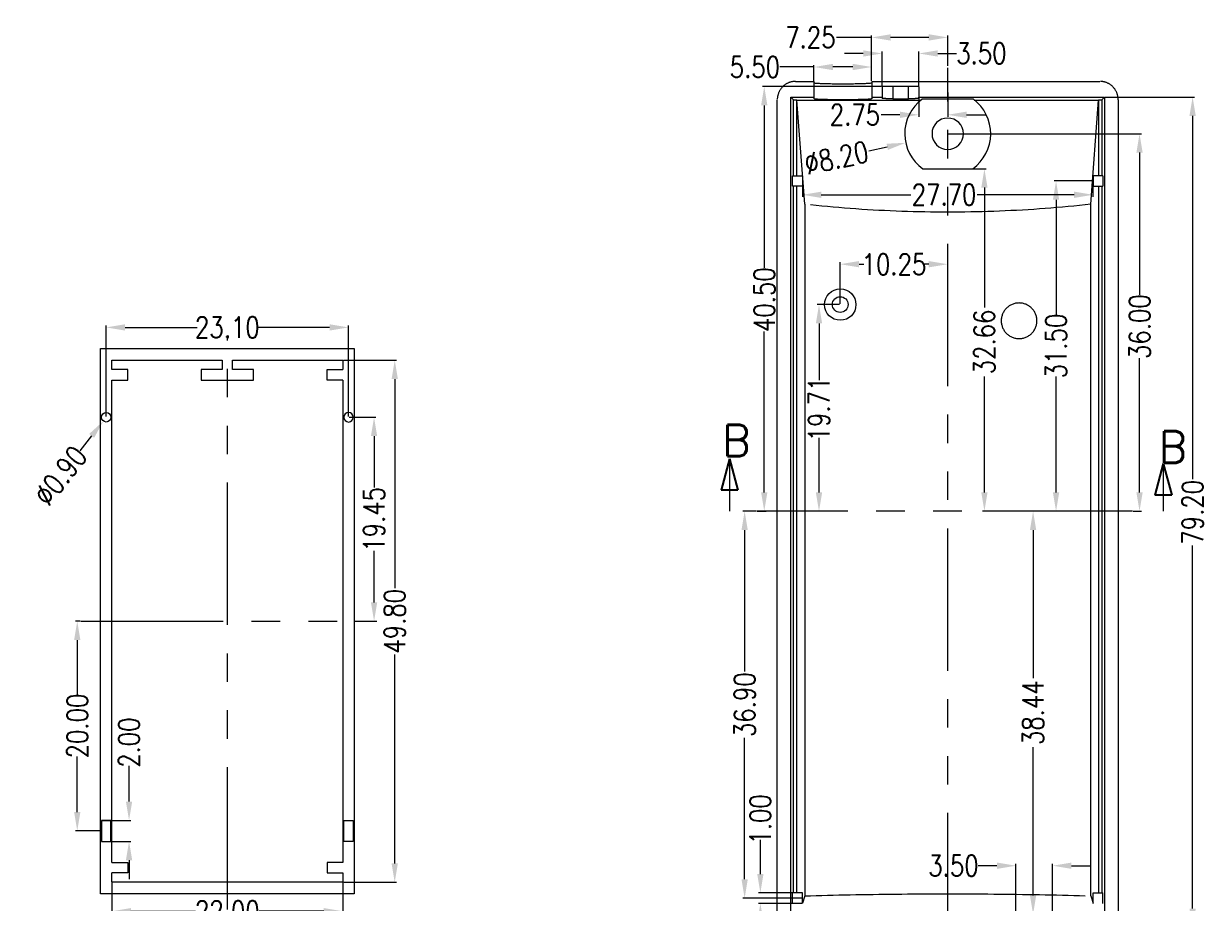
# Model space of a CAD drawing. Extents: x 304 to 562, y 529 to 658.
# Drawn here: x 303.8 to 416.5, y 574.1 to 658 of the extents above; entities that cross this region are included whole.
import ezdxf

# ---------------------------------------------------------------- set-up
doc = ezdxf.new("R2010")
doc.units = 0
doc.header["$MEASUREMENT"] = 0
doc.linetypes.add('PHANTOM', pattern=[2.5, 1.25, -0.25, 0.25, -0.25, 0.25, -0.25])
for name, color, linetype in [('12', 7, 'Continuous'), ('3', 7, 'Continuous'), ('5', 7, 'Continuous'), ('TOP', 7, 'Continuous')]:
    doc.layers.add(name, color=color, linetype=linetype)
doc.styles.add('blockfont', font='simplex.shx', dxfattribs={"bigfont": 'bigfont'})
doc.styles.get("Standard").update_dxf_attribs({"font": 'txt.shx', "width": 0.8})
doc.dimstyles.get("Standard").update_dxf_attribs({"dimtxt": 0.18, "dimasz": 0.18, "dimexe": 0.18, "dimexo": 0.0625, "dimgap": 0.09, "dimtad": 0, "dimtih": 1, "dimtoh": 1, "dimdec": 4, "dimzin": 0, "dimdsep": 46, "dimtxsty": 'Standard', "dimcen": 0.09, "dimadec": 0, "dimazin": 0, "dimtfac": 1, "dimtdec": 4, "dimtofl": 0, "dimtmove": 0, "dimatfit": 3, "dimfxl": 0, "dimtolj": 1, "dimtzin": 0, "dimarcsym": 0})

# ---------------------------------------------------------------- blocks, each defined once
blk = doc.blocks.new('ASSORTED_DRAFT5')
at = {"color": 13}
for p, q in [((419.5, 621.51, 419.5), (418.7, 618.51)), ((419.5, 621.51, 419.5), (420.31, 618.51)), ((420.31, 618.51), (418.7, 618.51))]:
    blk.add_line(p, q, dxfattribs=at)
blk = doc.blocks.new('ASSORTED_DRAFT6')
at = {"color": 13}
for p, q in [((476, 621.51, 476), (475.2, 618.51)), ((476, 621.51, 476), (476.81, 618.51)), ((476.81, 618.51), (475.2, 618.51))]:
    blk.add_line(p, q, dxfattribs=at)
blk = doc.blocks.new('*D32')
at = {"color": 4, "linetype": 'Continuous', "lineweight": 9}
for p, q in [((379.1, 652.57), (379.1, 654.06)), ((384.6, 652.57), (384.6, 654.06)), ((379.1, 653.88), (375.83, 653.88)), ((382.8, 653.88), (380.9, 653.88))]:
    blk.add_line(p, q, dxfattribs=at)
for points in [[(380.9, 654.18), (380.9, 653.58), (379.1, 653.88)], [(382.8, 654.18), (382.8, 653.58), (384.6, 653.88)]]:
    blk.add_solid(points, dxfattribs=at)
at = {"layer": 'Defpoints', "color": 0, "linetype": 'Continuous', "lineweight": 9}
for p in [(384.6, 653.88), (379.1, 652.51), (384.6, 652.51)]:
    blk.add_point(p, dxfattribs=at)
at = {"color": 3, "linetype": 'Continuous', "lineweight": 9, "insert": (373.47, 653.88), "char_height": 2, "attachment_point": 5}
blk.add_mtext('\\A1;5.50', dxfattribs=at)
blk = doc.blocks.new('*D33')
at = {"color": 4, "linetype": 'Continuous', "lineweight": 9}
for p, q in [((384.6, 656.7), (381.25, 656.7)), ((384.6, 654), (384.6, 656.88)), ((390.05, 656.7), (386.4, 656.7)), ((391.85, 654), (391.85, 656.88))]:
    blk.add_line(p, q, dxfattribs=at)
for points in [[(386.4, 657), (386.4, 656.4), (384.6, 656.7)], [(390.05, 657), (390.05, 656.4), (391.85, 656.7)]]:
    blk.add_solid(points, dxfattribs=at)
at = {"layer": 'Defpoints', "color": 0, "linetype": 'Continuous', "lineweight": 9}
for p in [(391.85, 656.7), (384.6, 653.94), (391.85, 653.94)]:
    blk.add_point(p, dxfattribs=at)
at = {"color": 3, "linetype": 'Continuous', "lineweight": 9, "insert": (378.76, 656.7), "char_height": 2, "attachment_point": 5}
blk.add_mtext('\\A1;7.25', dxfattribs=at)
blk = doc.blocks.new('*D34')
at = {"color": 4, "linetype": 'Continuous', "lineweight": 9}
for p, q in [((383.8, 655.17), (382, 655.17)), ((385.6, 652.07), (385.6, 655.35)), ((389.1, 652.07), (389.1, 655.35)), ((390.9, 655.17), (392.7, 655.17))]:
    blk.add_line(p, q, dxfattribs=at)
for points in [[(383.8, 655.47), (383.8, 654.87), (385.6, 655.17)], [(390.9, 655.47), (390.9, 654.87), (389.1, 655.17)]]:
    blk.add_solid(points, dxfattribs=at)
at = {"layer": 'Defpoints', "color": 0, "linetype": 'Continuous', "lineweight": 9}
for p in [(389.1, 655.17), (385.6, 652.01), (389.1, 652.01)]:
    blk.add_point(p, dxfattribs=at)
at = {"color": 3, "linetype": 'Continuous', "lineweight": 9, "insert": (395.06, 655.17), "char_height": 2, "attachment_point": 5}
blk.add_mtext('\\A1;3.50', dxfattribs=at)
blk = doc.blocks.new('*D35')
at = {"color": 4, "linetype": 'Continuous', "lineweight": 9}
for p, q in [((389.1, 651.45), (389.1, 649.14)), ((391.85, 651.45), (391.85, 649.14)), ((387.3, 649.32), (385.5, 649.32)), ((393.65, 649.32), (395.45, 649.32))]:
    blk.add_line(p, q, dxfattribs=at)
for points in [[(387.3, 649.62), (387.3, 649.02), (389.1, 649.32)], [(393.65, 649.62), (393.65, 649.02), (391.85, 649.32)]]:
    blk.add_solid(points, dxfattribs=at)
at = {"layer": 'Defpoints', "color": 0, "linetype": 'Continuous', "lineweight": 9}
for p in [(389.1, 651.51), (391.85, 651.51), (391.85, 649.32)]:
    blk.add_point(p, dxfattribs=at)
at = {"color": 3, "linetype": 'Continuous', "lineweight": 9, "insert": (383.01, 649.32), "char_height": 2, "attachment_point": 5}
blk.add_mtext('\\A1;2.75', dxfattribs=at)
blk = doc.blocks.new('*D36')
at = {"color": 4, "linetype": 'Continuous', "lineweight": 9}
for p, q in [((394.3, 644.17), (395.53, 644.17)), ((395.35, 642.37), (395.35, 630.95)), ((395.35, 613.31), (395.35, 624.37)), ((396.11, 611.51), (395.17, 611.51))]:
    blk.add_line(p, q, dxfattribs=at)
for points in [[(395.05, 642.37), (395.65, 642.37), (395.35, 644.17)], [(395.05, 613.31), (395.65, 613.31), (395.35, 611.51)]]:
    blk.add_solid(points, dxfattribs=at)
at = {"layer": 'Defpoints', "color": 0, "linetype": 'Continuous', "lineweight": 9}
for p in [(394.24, 644.17), (395.35, 611.51), (396.17, 611.51)]:
    blk.add_point(p, dxfattribs=at)
at = {"color": 3, "linetype": 'Continuous', "lineweight": 9, "insert": (395.35, 627.66), "char_height": 2, "attachment_point": 5, "rotation": 90}
blk.add_mtext('\\A1;32.66', dxfattribs=at)
blk = doc.blocks.new('*D37')
at = {"color": 4, "linetype": 'Continuous', "lineweight": 9}
for p, q in [((391.92, 647.51), (410.32, 647.51)), ((410.14, 645.71), (410.14, 632.14)), ((410.14, 613.31), (410.14, 626.1)), ((409.53, 611.51), (410.32, 611.51))]:
    blk.add_line(p, q, dxfattribs=at)
for points in [[(409.84, 645.71), (410.44, 645.71), (410.14, 647.51)], [(409.84, 613.31), (410.44, 613.31), (410.14, 611.51)]]:
    blk.add_solid(points, dxfattribs=at)
at = {"layer": 'Defpoints', "color": 0, "linetype": 'Continuous', "lineweight": 9}
for p in [(391.85, 647.51), (410.14, 647.51), (409.47, 611.51)]:
    blk.add_point(p, dxfattribs=at)
at = {"color": 3, "linetype": 'Continuous', "lineweight": 9, "insert": (410.14, 629.12), "char_height": 2, "attachment_point": 5, "rotation": 90}
blk.add_mtext('\\A1;36.00', dxfattribs=at)
blk = doc.blocks.new('*D38')
at = {"color": 4, "linetype": 'Continuous', "lineweight": 9}
for p, q in [((385.54, 652.01), (374.18, 652.01)), ((374.36, 650.21), (374.36, 634.71)), ((374.36, 613.31), (374.36, 628.66)), ((373.68, 611.51), (374.54, 611.51))]:
    blk.add_line(p, q, dxfattribs=at)
for points in [[(374.06, 650.21), (374.66, 650.21), (374.36, 652.01)], [(374.06, 613.31), (374.66, 613.31), (374.36, 611.51)]]:
    blk.add_solid(points, dxfattribs=at)
at = {"layer": 'Defpoints', "color": 0, "linetype": 'Continuous', "lineweight": 9}
for p in [(385.6, 652.01), (373.61, 611.51), (374.36, 611.51)]:
    blk.add_point(p, dxfattribs=at)
at = {"color": 3, "linetype": 'Continuous', "lineweight": 9, "insert": (374.36, 631.69), "char_height": 2, "attachment_point": 5, "rotation": 90}
blk.add_mtext('\\A1;40.50', dxfattribs=at)
blk = doc.blocks.new('*D39')
at = {"color": 4, "linetype": 'Continuous', "lineweight": 9}
for p, q in [((381.6, 631.28), (381.6, 635.25)), ((383.4, 635.07), (383.84, 635.07)), ((390.05, 635.07), (389.62, 635.07)), ((391.85, 631.28), (391.85, 635.25))]:
    blk.add_line(p, q, dxfattribs=at)
for points in [[(383.4, 635.37), (383.4, 634.77), (381.6, 635.07)], [(390.05, 635.37), (390.05, 634.77), (391.85, 635.07)]]:
    blk.add_solid(points, dxfattribs=at)
at = {"layer": 'Defpoints', "color": 0, "linetype": 'Continuous', "lineweight": 9}
for p in [(391.85, 635.07), (381.6, 631.22), (391.85, 631.22)]:
    blk.add_point(p, dxfattribs=at)
at = {"color": 3, "linetype": 'Continuous', "lineweight": 9, "insert": (386.73, 635.07), "char_height": 2, "attachment_point": 5}
blk.add_mtext('\\A1;10.25', dxfattribs=at)
blk = doc.blocks.new('*D40')
at = {"color": 4, "linetype": 'Continuous', "lineweight": 9}
for p, q in [((381.54, 631.22), (379.4, 631.22)), ((379.58, 629.42), (379.58, 624.02)), ((379.58, 613.31), (379.58, 618.5)), ((381.54, 611.51), (379.4, 611.51))]:
    blk.add_line(p, q, dxfattribs=at)
for points in [[(379.28, 629.42), (379.88, 629.42), (379.58, 631.22)], [(379.28, 613.31), (379.88, 613.31), (379.58, 611.51)]]:
    blk.add_solid(points, dxfattribs=at)
at = {"layer": 'Defpoints', "color": 0, "linetype": 'Continuous', "lineweight": 9}
for p in [(381.6, 631.22), (379.58, 611.51), (381.6, 611.51)]:
    blk.add_point(p, dxfattribs=at)
at = {"color": 3, "linetype": 'Continuous', "lineweight": 9, "insert": (379.58, 621.26), "char_height": 2, "attachment_point": 5, "rotation": 90}
blk.add_mtext('\\A1;19.71', dxfattribs=at)
blk = doc.blocks.new('*D41')
at = {"color": 4, "linetype": 'Continuous', "lineweight": 9}
for p, q in [((402.64, 611.51), (399.81, 611.51)), ((399.99, 609.71), (399.99, 595.58)), ((399.99, 574.87), (399.99, 589)), ((400.04, 573.07), (399.81, 573.07))]:
    blk.add_line(p, q, dxfattribs=at)
for points in [[(399.69, 609.71), (400.29, 609.71), (399.99, 611.51)], [(399.69, 574.87), (400.29, 574.87), (399.99, 573.07)]]:
    blk.add_solid(points, dxfattribs=at)
at = {"layer": 'Defpoints', "color": 0, "linetype": 'Continuous', "lineweight": 9}
for p in [(399.99, 611.51), (402.7, 611.51), (400.1, 573.07)]:
    blk.add_point(p, dxfattribs=at)
at = {"color": 3, "linetype": 'Continuous', "lineweight": 9, "insert": (399.99, 592.29), "char_height": 2, "attachment_point": 5, "rotation": 90}
blk.add_mtext('\\A1;38.44', dxfattribs=at)
blk = doc.blocks.new('*D42')
at = {"color": 4, "linetype": 'Continuous', "lineweight": 9}
for p, q in [((405.64, 643.01), (402, 643.01)), ((402.18, 641.21), (402.18, 630.15)), ((402.18, 613.31), (402.18, 624.37)), ((402.64, 611.51), (402, 611.51))]:
    blk.add_line(p, q, dxfattribs=at)
for points in [[(401.88, 641.21), (402.48, 641.21), (402.18, 643.01)], [(401.88, 613.31), (402.48, 613.31), (402.18, 611.51)]]:
    blk.add_solid(points, dxfattribs=at)
at = {"layer": 'Defpoints', "color": 0, "linetype": 'Continuous', "lineweight": 9}
for p in [(402.18, 643.01), (405.7, 643.01), (402.7, 611.51)]:
    blk.add_point(p, dxfattribs=at)
at = {"color": 3, "linetype": 'Continuous', "lineweight": 9, "insert": (402.18, 627.26), "char_height": 2, "attachment_point": 5, "rotation": 90}
blk.add_mtext('\\A1;31.50', dxfattribs=at)
blk = doc.blocks.new('*D43')
at = {"color": 4, "linetype": 'Continuous', "lineweight": 9}
for p, q in [((378, 642.95), (378, 641.51)), ((405.7, 642.95), (405.7, 641.51)), ((379.8, 641.69), (388.34, 641.69)), ((403.9, 641.69), (394.65, 641.69))]:
    blk.add_line(p, q, dxfattribs=at)
for points in [[(379.8, 641.99), (379.8, 641.39), (378, 641.69)], [(403.9, 641.99), (403.9, 641.39), (405.7, 641.69)]]:
    blk.add_solid(points, dxfattribs=at)
at = {"layer": 'Defpoints', "color": 0, "linetype": 'Continuous', "lineweight": 9}
for p in [(378, 643.01), (405.7, 643.01), (405.7, 641.69)]:
    blk.add_point(p, dxfattribs=at)
at = {"color": 3, "linetype": 'Continuous', "lineweight": 9, "insert": (391.5, 641.69), "char_height": 2, "attachment_point": 5}
blk.add_mtext('\\A1;27.70', dxfattribs=at)
blk = doc.blocks.new('*D44')
at = {"color": 4, "linetype": 'Continuous', "lineweight": 9}
for p, q in [((373.99, 576.91), (373.99, 580.16)), ((377.94, 575.11), (373.81, 575.11)), ((377.94, 574.11), (373.81, 574.11)), ((373.99, 572.31), (373.99, 570.51))]:
    blk.add_line(p, q, dxfattribs=at)
for points in [[(373.69, 576.91), (374.29, 576.91), (373.99, 575.11)], [(373.69, 572.31), (374.29, 572.31), (373.99, 574.11)]]:
    blk.add_solid(points, dxfattribs=at)
at = {"layer": 'Defpoints', "color": 0, "linetype": 'Continuous', "lineweight": 9}
for p in [(378, 575.11), (373.99, 574.11), (378, 574.11)]:
    blk.add_point(p, dxfattribs=at)
at = {"color": 3, "linetype": 'Continuous', "lineweight": 9, "insert": (373.99, 582.12), "char_height": 2, "attachment_point": 5, "rotation": 90}
blk.add_mtext('\\A1;1.00', dxfattribs=at)
blk = doc.blocks.new('*D46')
at = {"color": 4, "linetype": 'Continuous', "lineweight": 9}
for p, q in [((396.55, 577.7), (394.75, 577.7)), ((398.35, 573.13), (398.35, 577.88)), ((401.85, 573.13), (401.85, 577.88)), ((403.65, 577.7), (405.45, 577.7))]:
    blk.add_line(p, q, dxfattribs=at)
for points in [[(396.55, 578), (396.55, 577.4), (398.35, 577.7)], [(403.65, 578), (403.65, 577.4), (401.85, 577.7)]]:
    blk.add_solid(points, dxfattribs=at)
at = {"layer": 'Defpoints', "color": 0, "linetype": 'Continuous', "lineweight": 9}
for p in [(398.35, 577.7), (398.35, 573.07), (401.85, 573.07)]:
    blk.add_point(p, dxfattribs=at)
at = {"color": 3, "linetype": 'Continuous', "lineweight": 9, "insert": (392.4, 577.7), "char_height": 2, "attachment_point": 5}
blk.add_mtext('\\A1;3.50', dxfattribs=at)
blk = doc.blocks.new('*D51')
at = {"color": 4, "linetype": 'Continuous', "lineweight": 9}
blk.add_line((384.33, 645.89), (386.09, 646.27), dxfattribs=at)
blk.add_solid([(386.02, 646.56), (386.15, 645.97), (387.85, 646.65)], dxfattribs=at)
at = {"layer": 'Defpoints', "color": 0, "linetype": 'Continuous', "lineweight": 9}
for p in [(395.86, 648.37), (387.85, 646.65)]:
    blk.add_point(p, dxfattribs=at)
at = {"color": 3, "linetype": 'Continuous', "lineweight": 9, "insert": (381.24, 645.22), "char_height": 2, "attachment_point": 5, "rotation": 12.145}
blk.add_mtext('\\A1;∅8.20', dxfattribs=at)
blk = doc.blocks.new('*D69')
at = {"color": 4, "linetype": 'Continuous', "lineweight": 9}
for p, q in [((334.79, 620.47), (337.34, 620.47)), ((337.16, 618.67), (337.16, 613.77)), ((337.16, 602.82), (337.16, 607.72)), ((335.34, 601.02), (337.34, 601.02))]:
    blk.add_line(p, q, dxfattribs=at)
for points in [[(336.86, 618.67), (337.46, 618.67), (337.16, 620.47)], [(336.86, 602.82), (337.46, 602.82), (337.16, 601.02)]]:
    blk.add_solid(points, dxfattribs=at)
at = {"layer": 'Defpoints', "color": 0, "linetype": 'Continuous', "lineweight": 9}
for p in [(334.72, 620.47), (335.27, 601.02), (337.16, 601.02)]:
    blk.add_point(p, dxfattribs=at)
at = {"color": 3, "linetype": 'Continuous', "lineweight": 9, "insert": (337.16, 610.74), "char_height": 2, "attachment_point": 5, "rotation": 90}
blk.add_mtext('\\A1;19.45', dxfattribs=at)
blk = doc.blocks.new('*D70')
at = {"color": 4, "linetype": 'Continuous', "lineweight": 9}
for p, q in [((313.8, 583.82), (313.8, 587.22)), ((311.24, 582.02), (313.98, 582.02)), ((311.24, 580.02), (313.98, 580.02)), ((313.8, 578.22), (313.8, 576.42))]:
    blk.add_line(p, q, dxfattribs=at)
for points in [[(313.5, 583.82), (314.1, 583.82), (313.8, 582.02)], [(313.5, 578.22), (314.1, 578.22), (313.8, 580.02)]]:
    blk.add_solid(points, dxfattribs=at)
at = {"layer": 'Defpoints', "color": 0, "linetype": 'Continuous', "lineweight": 9}
for p in [(311.17, 582.02), (311.17, 580.02), (313.8, 580.02)]:
    blk.add_point(p, dxfattribs=at)
at = {"color": 3, "linetype": 'Continuous', "lineweight": 9, "insert": (313.8, 589.44), "char_height": 2, "attachment_point": 5, "rotation": 90}
blk.add_mtext('\\A1;2.00', dxfattribs=at)
blk = doc.blocks.new('*D71')
at = {"color": 4, "linetype": 'Continuous', "lineweight": 9}
for p, q in [((309.14, 601.02), (308.68, 601.02)), ((308.86, 599.22), (308.86, 593.91)), ((308.86, 582.82), (308.86, 588.13)), ((311.11, 581.02), (308.68, 581.02))]:
    blk.add_line(p, q, dxfattribs=at)
for points in [[(308.56, 599.22), (309.16, 599.22), (308.86, 601.02)], [(308.56, 582.82), (309.16, 582.82), (308.86, 581.02)]]:
    blk.add_solid(points, dxfattribs=at)
at = {"layer": 'Defpoints', "color": 0, "linetype": 'Continuous', "lineweight": 9}
for p in [(308.86, 601.02), (309.2, 601.02), (311.17, 581.02)]:
    blk.add_point(p, dxfattribs=at)
at = {"color": 3, "linetype": 'Continuous', "lineweight": 9, "insert": (308.86, 591.02), "char_height": 2, "attachment_point": 5, "rotation": 90}
blk.add_mtext('\\A1;20.00', dxfattribs=at)
blk = doc.blocks.new('*D72')
at = {"color": 4, "linetype": 'Continuous', "lineweight": 9}
blk.add_line((309.13, 617.28), (310.24, 618.7), dxfattribs=at)
blk.add_solid([(310, 618.88), (310.47, 618.51), (311.35, 620.11)], dxfattribs=at)
at = {"layer": 'Defpoints', "color": 0, "linetype": 'Continuous', "lineweight": 9}
for p in [(311.9, 620.82), (311.35, 620.11)]:
    blk.add_point(p, dxfattribs=at)
at = {"color": 3, "linetype": 'Continuous', "lineweight": 9, "insert": (307.26, 614.9), "char_height": 2, "attachment_point": 5, "rotation": 51.9146}
blk.add_mtext('\\A1;∅0.90', dxfattribs=at)
blk = doc.blocks.new('*D74')
at = {"color": 4, "linetype": 'Continuous', "lineweight": 9}
for p, q in [((311.62, 620.53), (311.62, 629.22)), ((334.72, 620.53), (334.72, 629.22)), ((313.42, 629.04), (320.28, 629.04)), ((332.92, 629.04), (326.06, 629.04))]:
    blk.add_line(p, q, dxfattribs=at)
for points in [[(313.42, 629.34), (313.42, 628.74), (311.62, 629.04)], [(332.92, 629.34), (332.92, 628.74), (334.72, 629.04)]]:
    blk.add_solid(points, dxfattribs=at)
at = {"layer": 'Defpoints', "color": 0, "linetype": 'Continuous', "lineweight": 9}
for p in [(334.72, 629.04), (311.62, 620.47), (334.72, 620.47)]:
    blk.add_point(p, dxfattribs=at)
at = {"color": 3, "linetype": 'Continuous', "lineweight": 9, "insert": (323.17, 629.04), "char_height": 2, "attachment_point": 5}
blk.add_mtext('\\A1;23.10', dxfattribs=at)
blk = doc.blocks.new('*D187')
at = {"color": 4, "linetype": 'Continuous', "lineweight": 9}
for p, q in [((312.17, 576.06), (312.17, 573.18)), ((334.17, 576.06), (334.17, 573.18)), ((313.97, 573.36), (320.15, 573.36)), ((332.37, 573.36), (326.2, 573.36))]:
    blk.add_line(p, q, dxfattribs=at)
for points in [[(313.97, 573.66), (313.97, 573.06), (312.17, 573.36)], [(332.37, 573.66), (332.37, 573.06), (334.17, 573.36)]]:
    blk.add_solid(points, dxfattribs=at)
at = {"layer": 'Defpoints', "color": 0, "linetype": 'Continuous', "lineweight": 9}
for p in [(312.17, 576.12), (334.17, 576.12), (334.17, 573.36)]:
    blk.add_point(p, dxfattribs=at)
at = {"color": 3, "linetype": 'Continuous', "lineweight": 9, "insert": (323.17, 573.36), "char_height": 2, "attachment_point": 5}
blk.add_mtext('\\A1;22.00', dxfattribs=at)
blk = doc.blocks.new('*D188')
at = {"color": 4, "linetype": 'Continuous', "lineweight": 9}
for p, q in [((334.24, 625.92), (339.31, 625.92)), ((339.13, 624.12), (339.13, 604.18)), ((339.13, 577.92), (339.13, 597.86)), ((334.24, 576.12), (339.31, 576.12))]:
    blk.add_line(p, q, dxfattribs=at)
for points in [[(338.83, 624.12), (339.43, 624.12), (339.13, 625.92)], [(338.83, 577.92), (339.43, 577.92), (339.13, 576.12)]]:
    blk.add_solid(points, dxfattribs=at)
at = {"layer": 'Defpoints', "color": 0, "linetype": 'Continuous', "lineweight": 9}
for p in [(334.17, 625.92), (334.17, 576.12), (339.13, 576.12)]:
    blk.add_point(p, dxfattribs=at)
at = {"color": 3, "linetype": 'Continuous', "lineweight": 9, "insert": (339.13, 601.02), "char_height": 2, "attachment_point": 5, "rotation": 90}
blk.add_mtext('\\A1;49.80', dxfattribs=at)
blk = doc.blocks.new('*D195')
at = {"color": 4, "linetype": 'Continuous', "lineweight": 9}
for p, q in [((373.55, 611.51), (372.31, 611.51)), ((372.49, 609.71), (372.49, 596.22)), ((372.49, 576.41), (372.49, 589.9)), ((377.94, 574.61), (372.31, 574.61))]:
    blk.add_line(p, q, dxfattribs=at)
for points in [[(372.19, 609.71), (372.79, 609.71), (372.49, 611.51)], [(372.19, 576.41), (372.79, 576.41), (372.49, 574.61)]]:
    blk.add_solid(points, dxfattribs=at)
at = {"layer": 'Defpoints', "color": 0, "linetype": 'Continuous', "lineweight": 9}
for p in [(373.61, 611.51), (372.49, 574.61), (378, 574.61)]:
    blk.add_point(p, dxfattribs=at)
at = {"color": 3, "linetype": 'Continuous', "lineweight": 9, "insert": (372.49, 593.06), "char_height": 2, "attachment_point": 5, "rotation": 90}
blk.add_mtext('\\A1;36.90', dxfattribs=at)
blk = doc.blocks.new('*D196')
at = {"color": 4, "linetype": 'Continuous', "lineweight": 9}
for p, q in [((406.87, 651.01), (415.38, 651.01)), ((415.2, 649.21), (415.2, 614.57)), ((415.2, 573.61), (415.2, 608.25)), ((406.87, 571.81), (415.38, 571.81))]:
    blk.add_line(p, q, dxfattribs=at)
for points in [[(414.9, 649.21), (415.5, 649.21), (415.2, 651.01)], [(414.9, 573.61), (415.5, 573.61), (415.2, 571.81)]]:
    blk.add_solid(points, dxfattribs=at)
at = {"layer": 'Defpoints', "color": 0, "linetype": 'Continuous', "lineweight": 9}
for p in [(406.8, 651.01), (406.8, 571.81), (415.2, 571.81)]:
    blk.add_point(p, dxfattribs=at)
at = {"color": 3, "linetype": 'Continuous', "lineweight": 9, "insert": (415.2, 611.41), "char_height": 2, "attachment_point": 5, "rotation": 90}
blk.add_mtext('\\A1;79.20', dxfattribs=at)

msp = doc.modelspace()

# ---------------------------------------------------------------- linework, layer by layer
at = {"layer": '12', "color": 1, "linetype": 'PHANTOM', "lineweight": 9, "ltscale": 10.857143}
for p, q in [((391.854, 569.159), (391.854, 653.813)), ((323.174, 573.521), (323.174, 628.066)), ((409.47, 611.509), (373.614, 611.509)), ((309.202, 601.019), (337.428, 601.019))]:
    msp.add_line(p, q, dxfattribs=at)
at = {"layer": '12', "color": 13, "linetype": 'Continuous', "lineweight": 9}
for p, q in [((371.049, 616.509), (371.049, 611.509)), ((412.401, 616.056), (412.401, 611.509))]:
    msp.add_line(p, q, dxfattribs=at)
at = {"layer": '3', "color": 7, "linetype": 'Continuous', "lineweight": 9}
for p, q in [((377.352, 652.509), (379.104, 652.509)), ((379.104, 651.008), (379.104, 652.509)), ((384.604, 652.509), (406.355, 652.509)), ((384.604, 652.509), (384.604, 651.008)), ((389.104, 652.009), (385.604, 652.009)), ((385.604, 652.009), (385.604, 651.008)), ((386.604, 652.009), (386.604, 650.851)), ((388.104, 650.851), (388.104, 652.009)), ((389.104, 652.009), (389.104, 651.008)), ((375.604, 572.258), (375.604, 650.76)), ((377.156, 650.756), (376.904, 651.008)), ((376.904, 571.81), (376.904, 651.008)), ((376.904, 651.008), (379.104, 651.008)), ((377.156, 643.509), (377.156, 650.756)), ((377.156, 650.756), (377.434, 650.756)), ((377.434, 650.756), (377.472, 650.731)), ((377.434, 650.756), (377.434, 643.509)), ((377.472, 650.731), (389.319, 650.731)), ((378.216, 640.781), (377.472, 650.731)), ((379.104, 650.846), (379.104, 651.008)), ((384.604, 651.008), (384.604, 650.846)), ((384.604, 651.008), (385.604, 651.008)), ((385.604, 651.008), (385.604, 650.886)), ((386.604, 650.851), (388.104, 650.851)), ((389.104, 651.008), (406.803, 651.008)), ((389.104, 650.886), (389.104, 651.008)), ((394.301, 650.798), (389.406, 650.798)), ((394.388, 650.731), (406.235, 650.731)), ((405.491, 640.781), (406.235, 650.731)), ((406.273, 650.756), (406.235, 650.731)), ((406.273, 650.756), (406.551, 650.756)), ((406.273, 643.509), (406.273, 650.756)), ((406.551, 650.756), (406.803, 651.008)), ((406.551, 650.756), (406.551, 643.509)), ((406.803, 651.008), (406.803, 571.81)), ((408.104, 650.76), (408.104, 572.258)), ((389.471, 644.172), (394.236, 644.172)), ((377.061, 642.509), (377.061, 643.509)), ((377.061, 643.509), (378.004, 643.509)), ((378.004, 643.509), (378.004, 642.509)), ((406.646, 643.509), (405.704, 643.509)), ((405.704, 643.509), (405.704, 642.509)), ((406.646, 643.509), (406.646, 642.509)), ((378.004, 642.509), (377.061, 642.509)), ((377.156, 575.109), (377.156, 642.509)), ((377.434, 642.509), (377.434, 575.109)), ((405.704, 642.509), (406.646, 642.509)), ((406.273, 575.109), (406.273, 642.509)), ((406.551, 642.509), (406.551, 575.109)), ((378.216, 640.781), (378.216, 574.829)), ((405.491, 574.829), (405.491, 640.781)), ((377.061, 574.109), (377.061, 575.109)), ((378.004, 575.109), (377.061, 575.109)), ((378.004, 574.109), (378.004, 575.109)), ((405.704, 574.109), (405.704, 575.109)), ((405.704, 575.109), (406.646, 575.109)), ((406.646, 574.109), (406.646, 575.109)), ((378.216, 574.829), (378.004, 574.113)), ((405.491, 574.829), (405.704, 574.113))]:
    msp.add_line(p, q, dxfattribs=at)
for points in [[(377.352, 652.509, 0), (377.298, 652.508, 0), (377.243, 652.505, 0), (377.188, 652.501, 0), (377.133, 652.495, 0), (377.079, 652.487, 0), (377.025, 652.478, 0), (376.971, 652.467, 0), (376.917, 652.454, 0), (376.864, 652.439, 0), (376.812, 652.423, 0), (376.76, 652.405, 0), (376.708, 652.386, 0), (376.658, 652.365, 0), (376.608, 652.342, 0), (376.558, 652.318, 0), (376.51, 652.293, 0), (376.462, 652.265, 0), (376.415, 652.237, 0), (376.369, 652.206, 0), (376.324, 652.175, 0), (376.28, 652.142, 0), (376.238, 652.108, 0), (376.196, 652.072, 0), (376.155, 652.035, 0), (376.116, 651.997, 0), (376.077, 651.957, 0), (376.04, 651.917, 0), (376.005, 651.875, 0), (375.97, 651.832, 0), (375.937, 651.788, 0), (375.906, 651.743, 0), (375.876, 651.697, 0), (375.847, 651.65, 0), (375.82, 651.603, 0), (375.794, 651.554, 0), (375.77, 651.505, 0), (375.747, 651.455, 0), (375.726, 651.404, 0), (375.707, 651.352, 0), (375.689, 651.3, 0), (375.673, 651.248, 0), (375.658, 651.195, 0), (375.646, 651.142, 0), (375.634, 651.088, 0), (375.625, 651.034, 0), (375.617, 650.979, 0), (375.611, 650.925, 0), (375.607, 650.87, 0), (375.604, 650.815, 0)], [(384.604, 652.346, 0), (384.598, 652.34, 0), (384.582, 652.334, 0), (384.555, 652.328, 0), (384.517, 652.323, 0), (384.469, 652.317, 0), (384.41, 652.311, 0), (384.342, 652.306, 0), (384.263, 652.3, 0), (384.175, 652.295, 0), (384.078, 652.29, 0), (383.972, 652.285, 0), (383.858, 652.281, 0), (383.736, 652.276, 0), (383.606, 652.272, 0), (383.47, 652.269, 0), (383.327, 652.265, 0), (383.178, 652.262, 0), (383.024, 652.26, 0), (382.866, 652.257, 0), (382.703, 652.255, 0), (382.537, 652.253, 0), (382.369, 652.252, 0), (382.198, 652.251, 0), (382.026, 652.251, 0), (381.854, 652.25, 0), (381.681, 652.251, 0), (381.509, 652.251, 0), (381.338, 652.252, 0), (381.17, 652.253, 0), (381.004, 652.255, 0), (380.841, 652.257, 0), (380.683, 652.26, 0), (380.529, 652.262, 0), (380.38, 652.265, 0), (380.237, 652.269, 0), (380.101, 652.272, 0), (379.971, 652.276, 0), (379.849, 652.281, 0), (379.735, 652.285, 0), (379.629, 652.29, 0), (379.532, 652.295, 0), (379.444, 652.3, 0), (379.365, 652.306, 0), (379.297, 652.311, 0), (379.238, 652.317, 0), (379.19, 652.323, 0), (379.152, 652.328, 0), (379.125, 652.334, 0), (379.109, 652.34, 0)], [(408.104, 650.76, 0), (408.103, 650.815, 0), (408.1, 650.87, 0), (408.096, 650.925, 0), (408.09, 650.979, 0), (408.082, 651.034, 0), (408.073, 651.088, 0), (408.061, 651.142, 0), (408.049, 651.195, 0), (408.034, 651.248, 0), (408.018, 651.3, 0), (408, 651.352, 0), (407.981, 651.404, 0), (407.96, 651.455, 0), (407.937, 651.505, 0), (407.913, 651.554, 0), (407.887, 651.603, 0), (407.86, 651.65, 0), (407.831, 651.697, 0), (407.801, 651.743, 0), (407.77, 651.788, 0), (407.737, 651.832, 0), (407.702, 651.875, 0), (407.667, 651.917, 0), (407.63, 651.957, 0), (407.591, 651.997, 0), (407.552, 652.035, 0), (407.511, 652.072, 0), (407.47, 652.108, 0), (407.427, 652.142, 0), (407.383, 652.175, 0), (407.338, 652.206, 0), (407.292, 652.237, 0), (407.245, 652.265, 0), (407.197, 652.293, 0), (407.149, 652.318, 0), (407.099, 652.342, 0), (407.049, 652.365, 0), (406.999, 652.386, 0), (406.947, 652.405, 0), (406.895, 652.423, 0), (406.843, 652.439, 0), (406.79, 652.454, 0), (406.736, 652.467, 0), (406.682, 652.478, 0), (406.628, 652.487, 0), (406.574, 652.495, 0), (406.519, 652.501, 0), (406.464, 652.505, 0), (406.41, 652.508, 0)], [(384.604, 650.846, 0), (384.598, 650.84, 0), (384.582, 650.834, 0), (384.555, 650.828, 0), (384.517, 650.822, 0), (384.469, 650.816, 0), (384.41, 650.81, 0), (384.342, 650.805, 0), (384.263, 650.799, 0), (384.175, 650.794, 0), (384.078, 650.789, 0), (383.972, 650.784, 0), (383.858, 650.78, 0), (383.736, 650.776, 0), (383.606, 650.772, 0), (383.47, 650.768, 0), (383.327, 650.764, 0), (383.178, 650.761, 0), (383.024, 650.759, 0), (382.866, 650.756, 0), (382.703, 650.754, 0), (382.537, 650.753, 0), (382.369, 650.751, 0), (382.198, 650.75, 0), (382.026, 650.75, 0), (381.854, 650.75, 0), (381.681, 650.75, 0), (381.509, 650.75, 0), (381.338, 650.751, 0), (381.17, 650.753, 0), (381.004, 650.754, 0), (380.841, 650.756, 0), (380.683, 650.759, 0), (380.529, 650.761, 0), (380.38, 650.764, 0), (380.237, 650.768, 0), (380.101, 650.772, 0), (379.971, 650.776, 0), (379.849, 650.78, 0), (379.735, 650.784, 0), (379.629, 650.789, 0), (379.532, 650.794, 0), (379.444, 650.799, 0), (379.365, 650.805, 0), (379.297, 650.81, 0), (379.238, 650.816, 0), (379.19, 650.822, 0), (379.152, 650.828, 0), (379.125, 650.834, 0), (379.109, 650.84, 0)], [(386.604, 650.851, 0), (386.572, 650.851, 0), (386.541, 650.851, 0), (386.509, 650.851, 0), (386.478, 650.851, 0), (386.447, 650.851, 0), (386.416, 650.851, 0), (386.385, 650.852, 0), (386.355, 650.852, 0), (386.325, 650.852, 0), (386.295, 650.852, 0), (386.265, 650.853, 0), (386.235, 650.853, 0), (386.206, 650.854, 0), (386.178, 650.854, 0), (386.15, 650.855, 0), (386.122, 650.855, 0), (386.094, 650.856, 0), (386.068, 650.856, 0), (386.041, 650.857, 0), (386.016, 650.857, 0), (385.991, 650.858, 0), (385.966, 650.859, 0), (385.942, 650.86, 0), (385.919, 650.86, 0), (385.896, 650.861, 0), (385.875, 650.862, 0), (385.853, 650.863, 0), (385.833, 650.863, 0), (385.813, 650.864, 0), (385.795, 650.865, 0), (385.776, 650.866, 0), (385.759, 650.867, 0), (385.743, 650.868, 0), (385.727, 650.869, 0), (385.713, 650.87, 0), (385.699, 650.871, 0), (385.686, 650.872, 0), (385.674, 650.873, 0), (385.663, 650.874, 0), (385.652, 650.875, 0), (385.643, 650.876, 0), (385.635, 650.877, 0), (385.628, 650.878, 0), (385.621, 650.879, 0), (385.616, 650.88, 0), (385.611, 650.881, 0), (385.608, 650.882, 0), (385.606, 650.884, 0), (385.604, 650.885, 0)], [(389.104, 650.886, 0), (389.103, 650.885, 0), (389.102, 650.884, 0), (389.099, 650.882, 0), (389.096, 650.881, 0), (389.091, 650.88, 0), (389.086, 650.879, 0), (389.079, 650.878, 0), (389.072, 650.877, 0), (389.064, 650.876, 0), (389.055, 650.875, 0), (389.044, 650.874, 0), (389.033, 650.873, 0), (389.021, 650.872, 0), (389.008, 650.871, 0), (388.995, 650.87, 0), (388.98, 650.869, 0), (388.964, 650.868, 0), (388.948, 650.867, 0), (388.931, 650.866, 0), (388.913, 650.865, 0), (388.894, 650.864, 0), (388.874, 650.863, 0), (388.854, 650.863, 0), (388.832, 650.862, 0), (388.811, 650.861, 0), (388.788, 650.86, 0), (388.765, 650.86, 0), (388.741, 650.859, 0), (388.716, 650.858, 0), (388.691, 650.857, 0), (388.666, 650.857, 0), (388.639, 650.856, 0), (388.613, 650.856, 0), (388.585, 650.855, 0), (388.558, 650.855, 0), (388.529, 650.854, 0), (388.501, 650.854, 0), (388.472, 650.853, 0), (388.442, 650.853, 0), (388.413, 650.852, 0), (388.383, 650.852, 0), (388.352, 650.852, 0), (388.322, 650.852, 0), (388.291, 650.851, 0), (388.26, 650.851, 0), (388.229, 650.851, 0), (388.198, 650.851, 0), (388.166, 650.851, 0), (388.135, 650.851, 0)], [(405.491, 640.781, 0), (404.949, 640.722, 0), (404.408, 640.666, 0), (403.865, 640.612, 0), (403.322, 640.561, 0), (402.779, 640.512, 0), (402.236, 640.465, 0), (401.692, 640.421, 0), (401.147, 640.379, 0), (400.602, 640.339, 0), (400.057, 640.302, 0), (399.512, 640.267, 0), (398.966, 640.235, 0), (398.42, 640.205, 0), (397.874, 640.177, 0), (397.327, 640.152, 0), (396.78, 640.129, 0), (396.233, 640.109, 0), (395.686, 640.091, 0), (395.139, 640.075, 0), (394.592, 640.062, 0), (394.044, 640.051, 0), (393.497, 640.043, 0), (392.949, 640.037, 0), (392.401, 640.033, 0), (391.854, 640.032, 0), (391.306, 640.033, 0), (390.758, 640.037, 0), (390.21, 640.043, 0), (389.663, 640.051, 0), (389.115, 640.062, 0), (388.568, 640.075, 0), (388.021, 640.091, 0), (387.474, 640.109, 0), (386.927, 640.129, 0), (386.38, 640.152, 0), (385.833, 640.177, 0), (385.287, 640.205, 0), (384.741, 640.235, 0), (384.195, 640.267, 0), (383.65, 640.302, 0), (383.105, 640.339, 0), (382.56, 640.379, 0), (382.015, 640.421, 0), (381.471, 640.465, 0), (380.928, 640.512, 0), (380.385, 640.561, 0), (379.842, 640.612, 0), (379.3, 640.666, 0), (378.758, 640.722, 0)], [(378.216, 574.829, 0), (378.758, 574.844, 0), (379.3, 574.858, 0), (379.842, 574.872, 0), (380.385, 574.885, 0), (380.928, 574.897, 0), (381.471, 574.909, 0), (382.015, 574.92, 0), (382.56, 574.93, 0), (383.105, 574.94, 0), (383.65, 574.95, 0), (384.195, 574.958, 0), (384.741, 574.967, 0), (385.287, 574.974, 0), (385.833, 574.981, 0), (386.38, 574.987, 0), (386.927, 574.993, 0), (387.474, 574.998, 0), (388.021, 575.003, 0), (388.568, 575.007, 0), (389.115, 575.01, 0), (389.663, 575.013, 0), (390.21, 575.015, 0), (390.758, 575.017, 0), (391.306, 575.017, 0), (391.854, 575.018, 0), (392.401, 575.017, 0), (392.949, 575.017, 0), (393.497, 575.015, 0), (394.044, 575.013, 0), (394.592, 575.01, 0), (395.139, 575.007, 0), (395.686, 575.003, 0), (396.233, 574.998, 0), (396.78, 574.993, 0), (397.327, 574.987, 0), (397.874, 574.981, 0), (398.42, 574.974, 0), (398.966, 574.967, 0), (399.512, 574.958, 0), (400.057, 574.95, 0), (400.602, 574.94, 0), (401.147, 574.93, 0), (401.692, 574.92, 0), (402.236, 574.909, 0), (402.779, 574.897, 0), (403.322, 574.885, 0), (403.865, 574.872, 0), (404.408, 574.858, 0), (404.949, 574.844, 0)]]:
    msp.add_polyline3d(points, dxfattribs=at)
at = {"layer": '3', "color": 7, "linetype": 'Continuous', "lineweight": 9, "extrusion": (0, 0, -1)}
msp.add_circle((-391.854, 647.509), 1.5, dxfattribs=at)
at = {"layer": '3', "color": 7, "linetype": 'Continuous', "lineweight": 9}
for radius in [1.5, 0.75]:
    msp.add_circle((381.604, 631.222), radius, dxfattribs=at)
for start, end in [(126.64663, 234.46662), (305.53338, 53.35337)]:
    msp.add_arc((391.854, 647.509), 4.1, start, end, dxfattribs=at)
msp.add_open_spline([(400.354, 629.672), (400.354, 629.56), (400.342, 629.449), (400.31, 629.286), (400.297, 629.232), (400.264, 629.125), (400.245, 629.072), (400.181, 628.918), (400.129, 628.82), (400.005, 628.635), (399.933, 628.548), (399.776, 628.391), (399.691, 628.321), (399.551, 628.228), (399.503, 628.199), (399.405, 628.147), (399.305, 628.099), (399.201, 628.062), (399.095, 628.03), (399.04, 628.016), (398.876, 627.983), (398.766, 627.972), (398.545, 627.972), (398.432, 627.983), (398.214, 628.026), (398.108, 628.058), (397.954, 628.122), (397.903, 628.146), (397.805, 628.198), (397.757, 628.227), (397.619, 628.319), (397.533, 628.389), (397.374, 628.548), (397.303, 628.634), (397.21, 628.772), (397.182, 628.82), (397.129, 628.918), (397.105, 628.969), (397.041, 629.124), (397.008, 629.23), (396.965, 629.448), (396.954, 629.561), (396.953, 629.783), (396.964, 629.893), (396.997, 630.058), (397.011, 630.113), (397.043, 630.219), (397.08, 630.324), (397.128, 630.424), (397.18, 630.522), (397.209, 630.571), (397.303, 630.71), (397.373, 630.796), (397.53, 630.953), (397.617, 631.025), (397.802, 631.148), (397.9, 631.2), (398.054, 631.264), (398.107, 631.283), (398.214, 631.315), (398.268, 631.329), (398.431, 631.361), (398.541, 631.372), (398.765, 631.372), (398.875, 631.361), (399.038, 631.329), (399.092, 631.316), (399.198, 631.284), (399.251, 631.265), (399.406, 631.201), (399.503, 631.149), (399.688, 631.026), (399.775, 630.954), (399.933, 630.798), (400.003, 630.712), (400.096, 630.573), (400.125, 630.525), (400.178, 630.427), (400.202, 630.377), (400.266, 630.223), (400.298, 630.116), (400.342, 629.896), (400.354, 629.785), (400.354, 629.672)], degree=3, knots=[0, 0, 0, 0, 0.03125, 0.03125, 0.046875, 0.046875, 0.0625, 0.0625, 0.09375, 0.09375, 0.125, 0.125, 0.15625, 0.15625, 0.171875, 0.171875, 0.1875, 0.203125, 0.203125, 0.21875, 0.21875, 0.25, 0.25, 0.28125, 0.28125, 0.3125, 0.3125, 0.328125, 0.328125, 0.34375, 0.34375, 0.375, 0.375, 0.40625, 0.40625, 0.421875, 0.421875, 0.4375, 0.4375, 0.46875, 0.46875, 0.5, 0.5, 0.53125, 0.53125, 0.546875, 0.546875, 0.5625, 0.578125, 0.578125, 0.59375, 0.59375, 0.625, 0.625, 0.65625, 0.65625, 0.6875, 0.6875, 0.703125, 0.703125, 0.71875, 0.71875, 0.75, 0.75, 0.78125, 0.78125, 0.796875, 0.796875, 0.8125, 0.8125, 0.84375, 0.84375, 0.875, 0.875, 0.90625, 0.90625, 0.921875, 0.921875, 0.9375, 0.9375, 0.96875, 0.96875, 1, 1, 1, 1], dxfattribs=at)
at = {"layer": '5', "color": 7, "linetype": 'Continuous', "lineweight": 9}
for p, q in [((311.074, 575.019), (311.074, 627.019)), ((311.074, 627.019), (335.274, 627.019)), ((335.274, 627.019), (335.274, 575.019)), ((312.174, 625.919), (322.674, 625.919)), ((312.174, 625.019), (312.174, 625.919)), ((322.674, 625.919), (322.674, 625.019)), ((323.674, 625.919), (334.174, 625.919)), ((323.674, 625.019), (323.674, 625.919)), ((334.174, 625.919), (334.174, 625.019)), ((313.674, 625.019), (312.174, 625.019)), ((313.674, 624.019), (313.674, 625.019)), ((320.674, 625.019), (320.674, 624.019)), ((322.674, 625.019), (320.674, 625.019)), ((325.674, 625.019), (323.674, 625.019)), ((325.674, 624.019), (325.674, 625.019)), ((332.674, 624.019), (332.674, 625.019)), ((332.674, 625.019), (334.174, 625.019)), ((312.174, 624.019), (313.674, 624.019)), ((312.174, 578.019), (312.174, 624.019)), ((320.674, 624.019), (325.674, 624.019)), ((334.174, 624.019), (332.674, 624.019)), ((334.174, 624.019), (334.174, 578.019)), ((311.174, 582.019), (311.174, 580.019)), ((312.074, 582.019), (311.174, 582.019)), ((312.074, 580.019), (312.074, 582.019)), ((334.274, 582.019), (335.174, 582.019)), ((334.274, 580.019), (334.274, 582.019)), ((335.174, 582.019), (335.174, 580.019)), ((311.174, 580.019), (312.074, 580.019)), ((335.174, 580.019), (334.274, 580.019)), ((312.174, 578.019), (313.674, 578.019)), ((313.674, 578.019), (313.674, 577.019)), ((332.674, 578.019), (332.674, 577.019)), ((334.174, 578.019), (332.674, 578.019)), ((313.674, 577.019), (312.174, 577.019)), ((312.174, 576.119), (312.174, 577.019)), ((332.674, 577.019), (334.174, 577.019)), ((334.174, 577.019), (334.174, 576.119)), ((334.174, 576.119), (312.174, 576.119)), ((335.274, 575.019), (311.074, 575.019))]:
    msp.add_line(p, q, dxfattribs=at)
msp.add_circle((311.624, 620.469), 0.45, dxfattribs=at)
at = {"layer": '5', "color": 7, "linetype": 'Continuous', "lineweight": 9, "extrusion": (0, 0, -1)}
msp.add_circle((-334.724, 620.469), 0.45, dxfattribs=at)

# ---------------------------------------------------------------- block references
at = {"layer": 'TOP', "color": 13, "linetype": 'Continuous', "lineweight": 9}
for name, p in [('ASSORTED_DRAFT5', (-48.456, -5)), ('ASSORTED_DRAFT6', (-63.603, -5.453))]:
    msp.add_blockref(name, p, dxfattribs=at)

# ---------------------------------------------------------------- texts
at = {"layer": '12', "color": 1, "linetype": 'PHANTOM', "lineweight": 9, "ltscale": 10.857143, "char_height": 3, "attachment_point": 7, "line_spacing_factor": 0.903614, "style": 'blockfont'}
for insert in [(370.349, 616.751), (411.961, 616.141)]:
    msp.add_mtext('\\W01.000;B', dxfattribs=dict(at, insert=insert))

# ---------------------------------------------------------------- dimensions: what is measured, and where the dimension line sits
at = {"linetype": 'Continuous', "lineweight": 9}
for base, p1, p2, picture, middle in [((391.854, 656.701), (384.604, 653.938), (391.854, 653.938), '*D33', (378.764, 656.701)), ((384.604, 653.875), (379.104, 652.509), (384.604, 652.509), '*D32', (373.472, 653.875)), ((391.854, 649.319), (389.104, 651.508), (391.854, 651.508), '*D35', (383.014, 649.319)), ((405.704, 641.691), (378.004, 643.009), (405.704, 643.009), '*D43', (391.498, 641.691)), ((334.724, 629.039), (311.624, 620.469), (334.724, 620.469), '*D74', (323.174, 629.039))]:
    dim = msp.add_linear_dim(base=base, p1=p1, p2=p2, dimstyle='Standard', override={"dimtxt": 2, "dimasz": 1.8, "dimtih": 0, "dimtoh": 0, "dimdec": 2, "dimdsep": 0, "dimcen": 0, "dimclrd": 4, "dimclre": 4, "dimclrt": 3, "dimtdec": 2, "dimlwd": 9, "dimlwe": 9}, dxfattribs=at)
    dim.commit()
    dim.dimension.update_dxf_attribs({"geometry": picture, "text_midpoint": middle, "dimtype": 160})
for base, p1, p2, picture, middle in [((389.104, 655.169), (385.604, 652.009), (389.104, 652.009), '*D34', (395.06, 655.169)), ((391.854, 635.071), (381.604, 631.222), (391.854, 631.222), '*D39', (386.729, 635.071)), ((398.354, 577.698), (401.854, 573.072), (398.354, 573.072), '*D46', (392.397, 577.698)), ((334.174, 573.362), (312.174, 576.119), (334.174, 576.119), '*D187', (323.174, 573.362))]:
    dim = msp.add_linear_dim(base=base, p1=p1, p2=p2, dimstyle='Standard', override={"dimtxt": 2, "dimasz": 1.8, "dimtih": 0, "dimtoh": 0, "dimdec": 2, "dimdsep": 0, "dimcen": 0, "dimclrd": 4, "dimclre": 4, "dimclrt": 3, "dimtdec": 2, "dimlwd": 9, "dimlwe": 9}, dxfattribs=at)
    dim.commit()
    dim.dimension.update_dxf_attribs({"geometry": picture, "text_midpoint": middle})
for base, p1, p2, picture, middle in [((374.357, 611.509), (385.604, 652.009), (373.614, 611.509), '*D38', (374.357, 631.687)), ((410.144, 647.509), (409.47, 611.509), (391.854, 647.509), '*D37', (410.144, 629.119)), ((395.348, 611.509), (394.236, 644.172), (396.17, 611.509), '*D36', (395.348, 627.659)), ((379.582, 611.509), (381.604, 631.222), (381.604, 611.509), '*D40', (379.582, 621.261)), ((337.162, 601.019), (334.724, 620.469), (335.274, 601.019), '*D69', (337.162, 610.744)), ((399.993, 611.509), (400.104, 573.072), (402.698, 611.509), '*D41', (399.993, 592.291)), ((308.862, 601.019), (311.174, 581.019), (309.202, 601.019), '*D71', (308.862, 591.019)), ((313.805, 580.019), (311.174, 582.019), (311.174, 580.019), '*D70', (313.805, 589.443)), ((373.994, 574.109), (378.004, 575.109), (378.004, 574.109), '*D44', (373.994, 582.116))]:
    dim = msp.add_linear_dim(base=base, p1=p1, p2=p2, angle=90, dimstyle='Standard', override={"dimtxt": 2, "dimasz": 1.8, "dimtih": 0, "dimtoh": 0, "dimdec": 2, "dimdsep": 0, "dimcen": 0, "dimclrd": 4, "dimclre": 4, "dimclrt": 3, "dimtdec": 2, "dimlwd": 9, "dimlwe": 9}, dxfattribs=at)
    dim.commit()
    dim.dimension.update_dxf_attribs({"geometry": picture, "text_midpoint": middle, "dimtype": 160})
for base, p1, p2, picture, middle in [((415.197, 571.81), (406.803, 651.008), (406.803, 571.81), '*D196', (415.197, 611.409)), ((402.181, 643.009), (402.698, 611.509), (405.704, 643.009), '*D42', (402.181, 627.259)), ((339.134, 576.119), (334.174, 625.919), (334.174, 576.119), '*D188', (339.134, 601.019)), ((372.493, 574.609), (373.614, 611.509), (378.004, 574.609), '*D195', (372.493, 593.059))]:
    dim = msp.add_linear_dim(base=base, p1=p1, p2=p2, angle=90, dimstyle='Standard', override={"dimtxt": 2, "dimasz": 1.8, "dimtih": 0, "dimtoh": 0, "dimdec": 2, "dimdsep": 0, "dimcen": 0, "dimclrd": 4, "dimclre": 4, "dimclrt": 3, "dimtdec": 2, "dimlwd": 9, "dimlwe": 9}, dxfattribs=at)
    dim.commit()
    dim.dimension.update_dxf_attribs({"geometry": picture, "text_midpoint": middle})
for p1, p2, picture, middle in [((395.862, 648.371), (387.845, 646.646), '*D51', (381.24, 645.225)), ((311.901, 620.823), (311.346, 620.115), '*D72', (307.261, 614.902))]:
    dim = msp.add_diameter_dim_2p(p1=p1, p2=p2, dimstyle='Standard', override={"dimtxt": 2, "dimasz": 1.8, "dimtih": 0, "dimtoh": 0, "dimdec": 2, "dimdsep": 0, "dimcen": 0, "dimclrd": 4, "dimclre": 4, "dimclrt": 3, "dimtdec": 2, "dimlwd": 9, "dimlwe": 9}, dxfattribs=at)
    dim.commit()
    dim.dimension.update_dxf_attribs({"geometry": picture, "text_midpoint": middle})

doc.saveas('drawing.dxf')
